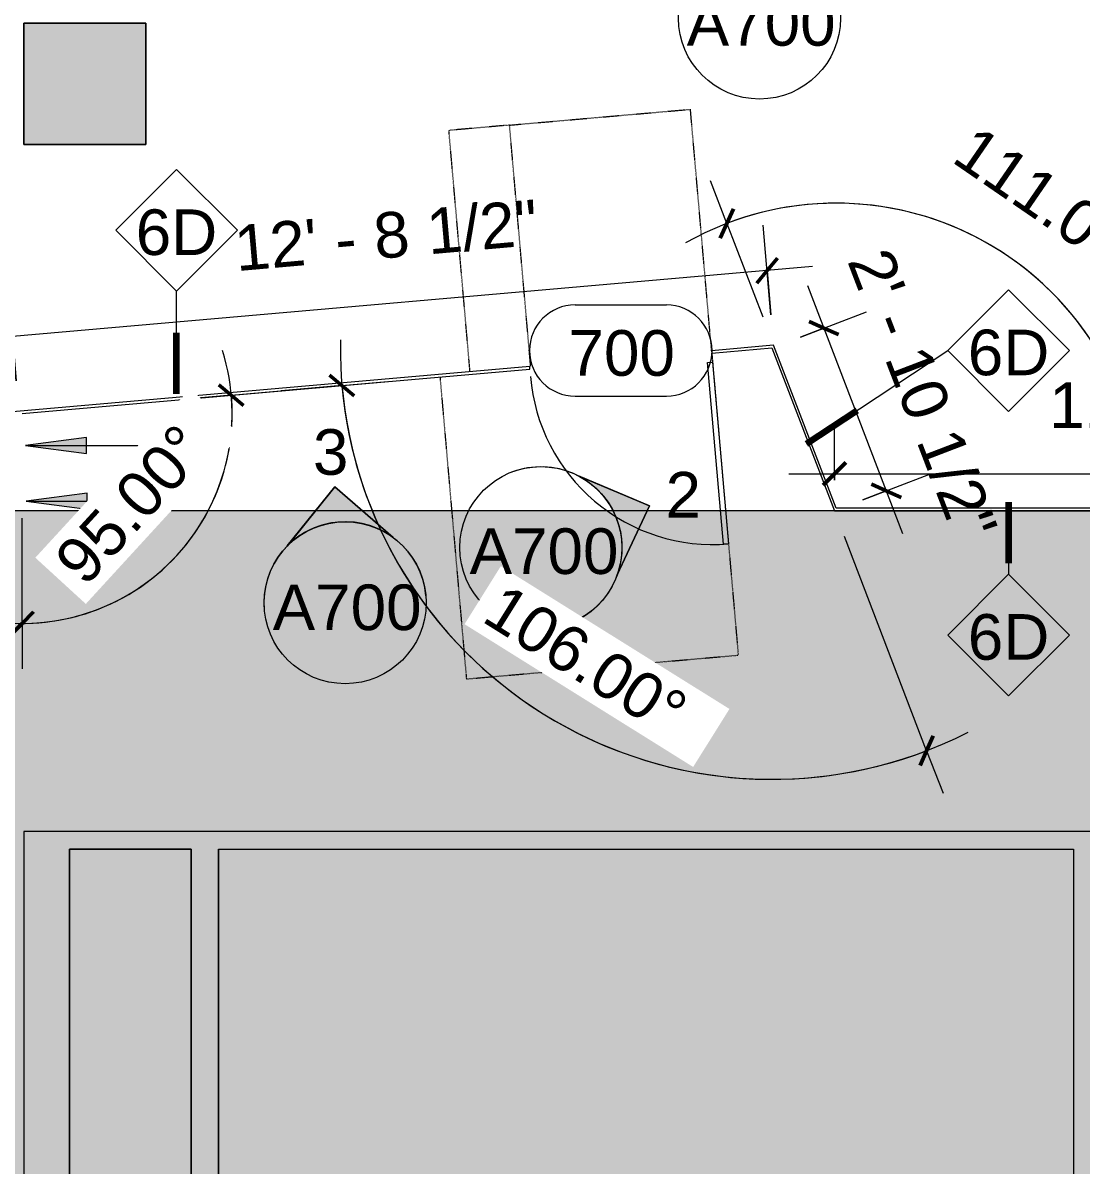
# Model space of a CAD drawing. Header units: inches. Extents: x 920 to 3122, y -545 to 2052.
# Drawn here: x 1900.2 to 2109, y 1170.4 to 1397.5 of the extents above; entities that cross this region are included whole.
import ezdxf

# ---------------------------------------------------------------- set-up
doc = ezdxf.new("R2010")
doc.units = ezdxf.units.IN
doc.header["$MEASUREMENT"] = 0
doc.linetypes.add('Dash 1_32_', pattern=[0.0625, 0.03125, -0.03125])
for name, color, linetype, lineweight in [('A-ANNO-DIMS', 211, 'Continuous', 9), ('A-ANNO-DIMS-96', 211, 'Continuous', 9), ('A-ANNO-NOTE', 131, 'Continuous', 9), ('A-DETL', 90, 'Continuous', 9), ('A-DETL-GENF', 92, 'Continuous', 9), ('A-DOOR', 31, 'Continuous', 13), ('A-DOOR-IDEN', 31, 'Continuous', 9), ('A-GENM', 13, 'Dash 1_32_', 9), ('A-WALL-IDEN', 211, 'Continuous', 9), ('A-WALL-PATT', 111, 'Continuous', 13), ('B-CL', 7, 'Continuous', 9), ('CORE', 7, 'Continuous', 9), ('G-ANNO-SYMB', 111, 'Continuous', 9), ('I-WALL', 2, 'Continuous', 13), ('S-COLS', 52, 'Continuous', 13), ('Victor Bldg - 7th Floor_LINK_dwg', 8, 'Continuous', 9)]:
    doc.layers.add(name, color=color, linetype=linetype, lineweight=lineweight)
doc.styles.add('Arial_1', font='arial.ttf', dxfattribs={"height": 9})
doc.styles.add('Swis721 Lt BT', font='swissl.ttf', dxfattribs={"height": 9})
doc.dimstyles.new('OTJ_-_3_32__Linear__1_2__Tolerance', dxfattribs={"dimscale": 12, "dimtxt": 9.497835, "dimasz": 0.375, "dimexe": 0.75, "dimexo": 0.5, "dimgap": 0.5, "dimtad": 1, "dimdec": 1, "dimrnd": 0.5, "dimzin": 3, "dimdsep": 46, "dimlunit": 4, "dimtxsty": 'Swis721 Lt BT', "dimblk1": 'OBLIQUE', "dimblk2": 'OBLIQUE', "dimsah": 1, "dimcen": 0.09, "dimdle": 0.75, "dimazin": 0, "dimtfac": 1, "dimtdec": 4, "dimtix": 1, "dimtmove": 0, "dimatfit": 3, "dimfxl": 1, "dimtvp": 1, "dimfrac": 2, "dimtolj": 1, "dimtzin": 0, "dimarcsym": 2})
doc.dimstyles.new('OTJ_-_Angular_-_3_32_', dxfattribs={"dimscale": 12, "dimtxt": 9.497835, "dimasz": 0.375, "dimexe": 0.75, "dimexo": 0.5, "dimgap": 0.5, "dimtad": 1, "dimdec": 1, "dimrnd": 0.5, "dimzin": 3, "dimdsep": 46, "dimlunit": 4, "dimtxsty": 'Swis721 Lt BT', "dimblk1": 'OBLIQUE', "dimblk2": 'OBLIQUE', "dimsah": 1, "dimcen": 0.09, "dimdle": 0.75, "dimazin": 0, "dimtfac": 1, "dimtdec": 4, "dimtix": 1, "dimtmove": 0, "dimatfit": 3, "dimfxl": 1, "dimtvp": 1, "dimtfill": 1, "dimfrac": 2, "dimtolj": 1, "dimtzin": 0, "dimarcsym": 2})

# ---------------------------------------------------------------- blocks, each defined once
blk = doc.blocks.new('Concrete-Rectangular-Column - 24_ x 24_-V1-Level 07 CONSTRUCTION')
at = {"layer": 'S-COLS', "lineweight": 9}
blk.add_hatch(color=7, dxfattribs=at).paths.add_polyline_path([(12, -12), (12, 12), (-12, 12), (-12, -12), (7.48, -12)], flags=0)
at = {"layer": 'S-COLS', "color": 8, "lineweight": 20}
for p, q in [((12, 12), (-12, 12)), ((-12, 12), (-12, -12)), ((12, -12), (12, 12)), ((-12, -12), (12, -12))]:
    blk.add_line(p, q, dxfattribs=at)
blk = doc.blocks.new('Victor Bldg - 7th Floor_LINK_dwg-6972240-Level 07 CONSTRUCTION')
at = {"layer": 'B-CL', "flags": 128}
blk.add_lwpolyline([(829, 1397.5), (853, 1397.5), (853, 1373.5), (829, 1373.5)], close=True, dxfattribs=at)
at = {"layer": 'CORE', "flags": 128}
for points in [[(1283.92, 1238), (1248, 1238), (1098, 1238), (829, 1238), (829, 1170.4)], [(862, 1170.4), (862, 1234.5), (838, 1234.5), (838, 1170.4)], [(867.38, 1170.4), (867.38, 1234.5), (1036, 1234.5), (1036, 1170.4)]]:
    blk.add_lwpolyline(points, dxfattribs=at)
blk = doc.blocks.new('Door - Glass Single - Full Rail - Long Handle-7905602-Level 07 CONSTRUCTION')
at = {"layer": 'A-DOOR', "lineweight": 20}
for p, q in [((17, -2), (18, -2)), ((17, -38), (17, -2)), ((18, -2), (18, -38)), ((18, -38), (17, -38))]:
    blk.add_line(p, q, dxfattribs=at)
at = {"layer": 'A-DOOR', "lineweight": 9}
blk.add_arc((18, -2), 36, 179.5, 270, dxfattribs=at)
at = {"layer": 'A-GENM'}
for p, q in [((-17.81, 48.06), (-29.81, 48.06)), ((-29.81, 0.25), (-29.81, 48.06)), ((-17.81, 48.06), (18, 48.06)), ((-17.81, 0.25), (-17.81, 48.06)), ((18, 0.25), (18, 48.06)), ((17.97, 0.25), (18, 0.25)), ((-35.81, -0.25), (-35.81, -60.06)), ((17.97, -0.25), (18, -0.25)), ((18, -0.25), (18, -60.06)), ((-35.81, -60.06), (18, -60.06))]:
    blk.add_line(p, q, dxfattribs=at)
blk = doc.blocks.new('Door Tag - Door Tag-41184-Level 07 CONSTRUCTION')
at = {"layer": 'A-DOOR-IDEN'}
for p, q in [((-0.09375, 0.09375), (0.09375, 0.09375)), ((-0.09375, -0.09375), (0.09375, -0.09375))]:
    blk.add_line(p, q, dxfattribs=at)
for centre, start, end in [((-0.09375, 0), 90, 270), ((0.09375, 0), 270, 90)]:
    blk.add_arc(centre, 0.09375, start, end, dxfattribs=at)
blk = doc.blocks.new('Elevation - Filled Arrow 2-347888-Level 07 CONSTRUCTION')
at = {"layer": 'G-ANNO-SYMB'}
blk.add_circle((0, 0), 0.1664, dxfattribs=at)
blk = doc.blocks.new('Elevation - Filled Arrow-151867-Level 07 CONSTRUCTION')
at = {"layer": 'G-ANNO-SYMB'}
h = blk.add_hatch(color=256, dxfattribs=at)
edge = h.paths.add_edge_path(flags=0)
edge.add_line((0, 0.2393), (0.1103, 0.1247))
edge.add_arc((-0.0002, -0.0002), 0.1667, 48.498, 130.5571)
edge.add_line((-0.1085, 0.1265), (0, 0.2393))
for p, q in [((0, 0.2393), (-0.1085, 0.1265)), ((-0.1084, 0.1266), (0, 0.2393)), ((0, 0.2393), (-0.1084, 0.1266)), ((0, 0.2393), (0.11, 0.1249)), ((0.1103, 0.1247), (0, 0.2393))]:
    blk.add_line(p, q, dxfattribs=at)
blk.add_arc((-0.0002, -0.0002), 0.1667, 48.498, 130.5571, dxfattribs=at)
blk.add_ellipse((-0.0002, -0.0001), major_axis=(-0.1667, 0), ratio=0.999376, start_param=3.141593, end_param=6.283185, dxfattribs=at)
blk = doc.blocks.new('Wall Tag - 1_4_-62626-Level 07 CONSTRUCTION')
at = {"layer": 'A-WALL-IDEN'}
for p, q in [((-0.125, 0), (0, 0.125)), ((0, 0.125), (0.125, 0)), ((-0.125, 0), (0, -0.125)), ((0, -0.125), (0.125, 0))]:
    blk.add_line(p, q, dxfattribs=at)
blk = doc.blocks.new('DIMBLOCK21-Level 07 CONSTRUCTION')
at = {"layer": 'A-ANNO-DIMS-96', "transparency": 16777216}
for p, q in [((2060.22, 1307.28), (2060.22, 1317.56)), ((2200.89, 1305.74), (2200.89, 1317.56)), ((2051.22, 1308.56), (2209.89, 1308.56)), ((2060.22, 1308.56), (2060.22, 1307.28)), ((2200.89, 1308.56), (2200.89, 1305.74))]:
    blk.add_line(p, q, dxfattribs=at)
at = {"layer": 'A-ANNO-DIMS-96', "lineweight": 50, "transparency": 16777216}
for p, q in [((2060.22, 1308.56), (2062.47, 1310.81)), ((2200.89, 1308.56), (2203.14, 1310.81)), ((2060.22, 1308.56), (2057.97, 1306.31)), ((2200.89, 1308.56), (2198.64, 1306.31))]:
    blk.add_line(p, q, dxfattribs=at)
at = {"layer": 'A-ANNO-DIMS-96', "color": 0, "transparency": 16777216, "insert": (2102.59, 1326.58), "char_height": 9, "width": 67.118, "attachment_point": 1, "line_spacing_factor": 1.005062, "style": 'Swis721 Lt BT'}
blk.add_mtext('11\' - 8 1/2"', dxfattribs=at)
blk = doc.blocks.new('_Oblique')
at = {"color": 0, "linetype": 'ByBlock', "lineweight": -2}
blk.add_line((-0.5, -0.5), (0.5, 0.5), dxfattribs=at)
blk = doc.blocks.new('DIMBLOCK22-Level 07 CONSTRUCTION')
at = {"layer": 'A-ANNO-DIMS-96', "transparency": 16777216}
for p, q in [((2047.7, 1339.9), (2046.15, 1357.61)), ((2055.9, 1349.43), (1886.01, 1334.56)), ((2046.94, 1348.64), (2047.7, 1339.9)), ((1898.87, 1326.88), (1897.32, 1344.59)), ((1898.1, 1335.62), (1898.87, 1326.88))]:
    blk.add_line(p, q, dxfattribs=at)
at = {"layer": 'A-ANNO-DIMS-96', "lineweight": 50, "transparency": 16777216}
for p, q in [((2046.94, 1348.64), (2048.98, 1351.08)), ((2046.94, 1348.64), (2044.89, 1346.2)), ((1894.98, 1335.35), (1897.02, 1337.78)), ((1894.98, 1335.35), (1892.93, 1332.91))]:
    blk.add_line(p, q, dxfattribs=at)
at = {"layer": 'A-ANNO-DIMS-96', "color": 0, "transparency": 16777216, "insert": (1941.53, 1357.5), "char_height": 9, "width": 67.118, "attachment_point": 1, "rotation": 5, "line_spacing_factor": 1.005062, "style": 'Swis721 Lt BT'}
blk.add_mtext('12\' - 8 1/2"', dxfattribs=at)
blk = doc.blocks.new('DIMBLOCK23-Level 07 CONSTRUCTION')
at = {"layer": 'A-ANNO-DIMS-96', "transparency": 16777216}
for p, q in [((2054.9, 1345.72), (2073.67, 1296.8)), ((2053.5, 1335.54), (2066.52, 1340.54)), ((2058.12, 1337.32), (2053.5, 1335.54)), ((2065.82, 1303.43), (2078.85, 1308.43)), ((2070.45, 1305.21), (2065.82, 1303.43))]:
    blk.add_line(p, q, dxfattribs=at)
at = {"layer": 'A-ANNO-DIMS-96', "lineweight": 50, "transparency": 16777216}
for p, q in [((2058.12, 1337.32), (2055.22, 1338.61)), ((2058.12, 1337.32), (2061.03, 1336.02)), ((2070.45, 1305.21), (2067.54, 1306.5)), ((2070.45, 1305.21), (2073.35, 1303.91))]:
    blk.add_line(p, q, dxfattribs=at)
at = {"layer": 'A-ANNO-DIMS-96', "color": 0, "transparency": 16777216, "insert": (2071.08, 1353.83), "char_height": 9, "width": 67.118, "attachment_point": 1, "rotation": 291, "line_spacing_factor": 1.005062, "style": 'Swis721 Lt BT'}
blk.add_mtext('2\' - 10 1/2"', dxfattribs=at)
blk = doc.blocks.new('DIMBLOCK27-Level 07 CONSTRUCTION')
at = {"layer": 'A-ANNO-DIMS-96', "lineweight": 50, "transparency": 16777216}
for p, q in [((1963.1, 1325.97), (1960.66, 1328.02)), ((1963.1, 1325.97), (1965.53, 1323.93)), ((2078.4, 1253.92), (2079.69, 1256.83)), ((2078.4, 1253.92), (2077.11, 1251.01))]:
    blk.add_line(p, q, dxfattribs=at)
at = {"layer": 'A-ANNO-DIMS-96', "transparency": 16777216}
for p, q in [((1963.1, 1325.97), (1972.06, 1326.76)), ((1963.1, 1325.97), (1951.14, 1324.93)), ((1963.1, 1325.97), (1963.1, 1325.97)), ((2078.4, 1253.92), (2062.18, 1296.18)), ((2078.4, 1253.92), (2081.63, 1245.52))]:
    blk.add_line(p, q, dxfattribs=at)
for start, end in [(178.9421, 297.0579), (185, 291)]:
    blk.add_arc((2047.89, 1333.39), 85.12, start, end, dxfattribs=at)
at = {"layer": 'A-ANNO-DIMS-96', "color": 0, "transparency": 16777216, "insert": (1995.14, 1287.23), "char_height": 9, "width": 48.6651, "attachment_point": 1, "rotation": 328, "line_spacing_factor": 1.005062, "style": 'Swis721 Lt BT', "bg_fill": 3, "box_fill_scale": 1.25, "bg_fill_color": 256, "bg_fill_true_color": 13158600, "bg_fill_transparency": 0}
blk.add_mtext('106.00°', dxfattribs=at)
blk = doc.blocks.new('DIMBLOCK28-Level 07 CONSTRUCTION')
at = {"layer": 'A-ANNO-DIMS-96', "transparency": 16777216}
for p, q in [((2039, 1357.96), (2035.77, 1366.36)), ((2039, 1357.96), (2046.08, 1339.52)), ((2120.74, 1301.78), (2111.74, 1301.78)), ((2120.74, 1301.78), (2120.74, 1301.78)), ((2120.74, 1301.78), (2132.74, 1301.78))]:
    blk.add_line(p, q, dxfattribs=at)
at = {"layer": 'A-ANNO-DIMS-96', "lineweight": 50, "transparency": 16777216}
for p, q in [((2039, 1357.96), (2040.29, 1360.86)), ((2039, 1357.96), (2037.71, 1355.05)), ((2120.74, 1301.78), (2118.49, 1304.03)), ((2120.74, 1301.78), (2122.99, 1299.53))]:
    blk.add_line(p, q, dxfattribs=at)
at = {"layer": 'A-ANNO-DIMS-96', "transparency": 16777216}
for start, end in [(351.4302, 119.5698), (360, 111)]:
    blk.add_arc((2060.56, 1301.78), 60.17, start, end, dxfattribs=at)
at = {"layer": 'A-ANNO-DIMS-96', "color": 0, "transparency": 16777216, "insert": (2088.14, 1377.7), "char_height": 9, "width": 48.6651, "attachment_point": 1, "rotation": 325.5, "line_spacing_factor": 1.005062, "style": 'Swis721 Lt BT', "bg_fill": 3, "box_fill_scale": 1.25, "bg_fill_color": 256, "bg_fill_true_color": 13158600, "bg_fill_transparency": 0}
blk.add_mtext('111.00°', dxfattribs=at)
blk = doc.blocks.new('DIMBLOCK29-Level 07 CONSTRUCTION')
at = {"layer": 'A-ANNO-DIMS-96', "transparency": 16777216}
for p, q in [((1941.27, 1324.06), (1932.31, 1323.28)), ((1941.27, 1324.06), (1953.23, 1325.11)), ((1900.02, 1279.04), (1900.02, 1299.78)), ((1900.02, 1279.04), (1900.02, 1279.04)), ((1900.02, 1279.04), (1900.02, 1270.04))]:
    blk.add_line(p, q, dxfattribs=at)
at = {"layer": 'A-ANNO-DIMS-96', "lineweight": 50, "transparency": 16777216}
for p, q in [((1941.27, 1324.06), (1938.84, 1326.11)), ((1941.27, 1324.06), (1943.71, 1322.02)), ((1900.02, 1279.04), (1902.27, 1281.29)), ((1900.02, 1279.04), (1897.77, 1276.79))]:
    blk.add_line(p, q, dxfattribs=at)
at = {"layer": 'A-ANNO-DIMS-96', "transparency": 16777216}
for start, end in [(257.5492, 17.4508), (270, 5)]:
    blk.add_arc((1900.02, 1320.45), 41.42, start, end, dxfattribs=at)
at = {"layer": 'A-ANNO-DIMS-96', "color": 0, "transparency": 16777216, "insert": (1905.81, 1292.14), "char_height": 9, "width": 40.705, "attachment_point": 1, "rotation": 47.5, "line_spacing_factor": 1.005062, "style": 'Swis721 Lt BT', "bg_fill": 3, "box_fill_scale": 1.25, "bg_fill_color": 256, "bg_fill_true_color": 13158600, "bg_fill_transparency": 0}
blk.add_mtext('95.00°', dxfattribs=at)

msp = doc.modelspace()

# ---------------------------------------------------------------- hatches: boundary and pattern name
at = {"layer": 'A-ANNO-NOTE'}
for points in [[(1900.71, 1314.1572), (1912.71, 1312.5774), (1912.71, 1315.7371)], [(1900.8534, 1303.1352), (1912.8534, 1301.5553), (1912.8534, 1304.715)]]:
    msp.add_hatch(color=256, dxfattribs=at).paths.add_polyline_path(points, flags=0)
at = {"layer": 'A-DETL-GENF'}
h = msp.add_hatch(color=9, dxfattribs=at)
h.paths.add_polyline_path([(1726.7265, 1170.398), (1833.5018, 1170.398), (1833.5018, 1234.8988), (1728.4834, 1234.8988), (1728.4834, 1243.2738), (1727.7334, 1243.2738), (1727.7334, 1244.7738), (1729.8584, 1244.7738), (1729.8584, 1245.2738), (1731.3584, 1245.2738), (1731.3584, 1244.7738), (1733.2334, 1244.7738), (1733.2334, 1243.2738), (1732.4834, 1243.2738), (1732.4834, 1238.8988), (1838.5018, 1238.8988), (1838.5018, 1170.398), (1900.3907, 1170.398), (1900.3907, 1238), (2355.3076, 1238), (2355.3076, 1301.2804), (1732.4834, 1301.2804), (1732.4834, 1282.5238), (1733.2334, 1282.5238), (1733.2334, 1281.0238), (1731.3584, 1281.0238), (1731.3584, 1280.5238), (1729.8584, 1280.5238), (1729.8584, 1281.0238), (1727.7334, 1281.0238), (1727.7334, 1282.5238), (1728.4834, 1282.5238), (1728.4621, 2035.5), (1658.6116, 2035.5), (1658.6116, 1170.398), (1709.263, 1170.398)], flags=0)
h.paths.add_polyline_path([(2272.5157, 1305.7804), (2355.3076, 1305.7804), (2355.3076, 1348.5304), (2310.2657, 1348.5304), (2310.2657, 1347.7804), (2308.7657, 1347.7804), (2308.7657, 1349.9054), (2308.2657, 1349.9054), (2308.2657, 1351.4054), (2308.7657, 1351.4054), (2308.7657, 1353.2804), (2310.2657, 1353.2804), (2310.2657, 1352.5304), (2355.3076, 1352.5304), (2355.3076, 1761.5841), (2204.3907, 1761.5841), (2204.3907, 1352.5304), (2271.0157, 1352.5304), (2271.0157, 1353.2804), (2272.5157, 1353.2804), (2272.5157, 1351.4054), (2273.0157, 1351.4054), (2273.0157, 1349.9054), (2272.5157, 1349.9054), (2272.5157, 1347.7804), (2271.0157, 1347.7804), (2271.0157, 1348.5304), (2204.3907, 1348.5304), (2204.3907, 1305.7804), (2271.3907, 1305.7804)], flags=0)
h.paths.add_polyline_path([(2355.3076, 1765.0841), (2355.3076, 2035.5), (2276.3907, 2035.5), (2276.3907, 1829.3138), (2350.3907, 1829.3138), (2350.3907, 1828.8138), (2276.3907, 1828.8179), (2276.3907, 1765.0841), (2350.3907, 1765.0841)], flags=0)
h = msp.add_hatch(color=9, dxfattribs=at)
h.paths.add_polyline_path([(1909.3907, 1170.398), (1933.3282, 1170.398), (1933.3282, 1234.5), (1909.3907, 1234.5), (1909.3907, 1223.3226)], flags=0)
h.paths.add_polyline_path([(1938.8282, 1170.398), (2107.3907, 1170.398), (2107.3907, 1234.5), (1938.8282, 1234.5), (1938.8282, 1224.9844)], flags=0)
h.paths.add_polyline_path([(2174.3907, 1170.398), (2355.3076, 1170.398), (2355.3076, 1199), (2341.0157, 1199), (2341.0157, 1191.4687), (2336.0157, 1191.4687), (2336.0157, 1199), (2319.3907, 1199), (2319.3907, 1191.4687), (2314.3907, 1191.4687), (2314.3907, 1216), (2174.3907, 1216), (2174.3907, 1191.75), (2169.3907, 1191.75), (2169.3907, 1215.5), (2113.3907, 1215.5), (2113.3907, 1170.398), (2169.4532, 1170.398)], flags=0)
h.paths.add_polyline_path([(2355.3076, 1202.5), (2355.3076, 1234.5), (2319.3907, 1234.5), (2319.3907, 1232), (2319.3282, 1232), (2319.3282, 1216), (2319.3907, 1216), (2319.3907, 1202.5), (2341.0157, 1202.5)], flags=0)
h.paths.add_polyline_path([(2315.8282, 1219.5), (2315.8282, 1232), (2169.3907, 1232), (2169.3907, 1234.5), (2113.3907, 1234.5), (2113.3907, 1223.5), (2169.4532, 1223.5), (2169.4532, 1231.75), (2172.9532, 1231.75), (2172.9532, 1219.5), (2314.3907, 1219.5)], flags=0)
at = {"layer": 'A-WALL-PATT', "lineweight": 9}
for points in [[(1900.3907, 1170.398), (1909.3907, 1170.398), (1909.3907, 1238), (1900.3907, 1238)], [(2113.3907, 1234.5), (2169.3907, 1234.5), (2169.3907, 1238), (1909.3907, 1238), (1909.3907, 1234.5), (2107.3907, 1234.5)], [(1933.3282, 1170.398), (1938.8282, 1170.398), (1938.8282, 1234.5), (1933.3282, 1234.5)], [(2107.3907, 1170.398), (2113.3907, 1170.398), (2113.3907, 1234.5), (2107.3907, 1234.5)]]:
    msp.add_hatch(color=7, dxfattribs=at).paths.add_polyline_path(points, flags=0)

# ---------------------------------------------------------------- linework, layer by layer
at = {"layer": 'A-ANNO-NOTE'}
for p, q in [((1912.71, 1315.7371), (1900.71, 1314.1572)), ((1912.71, 1312.5774), (1912.71, 1315.7371)), ((1900.71, 1314.1572), (1912.71, 1312.5774)), ((1900.71, 1314.1572), (1922.8465, 1314.1572)), ((1922.8465, 1314.1572), (1922.8465, 1303.1352)), ((1912.8534, 1304.715), (1900.8534, 1303.1352)), ((1912.8534, 1301.5553), (1912.8534, 1304.715)), ((1900.8534, 1303.1352), (1912.8534, 1301.5553)), ((1900.8534, 1303.1352), (1922.8465, 1303.1352))]:
    msp.add_line(p, q, dxfattribs=at)
at = {"layer": 'A-DETL'}
for p, q in [((2204.3907, 1301.2804), (1728.4834, 1301.2804)), ((2355.3076, 1238), (1900.3907, 1238)), ((1900.3907, 1238), (1900.3907, 1170.398))]:
    msp.add_line(p, q, dxfattribs=at)
at = {"layer": 'A-WALL-IDEN'}
for p, q in [((1930.4769, 1324.3578), (1930.4769, 1344.5977)), ((2054.7099, 1314.4466), (2082.5637, 1332.8762)), ((2094.5637, 1302.931), (2094.5637, 1288.7422))]:
    msp.add_line(p, q, dxfattribs=at)
at = {"layer": 'A-WALL-IDEN', "lineweight": 90}
for p, q in [((1930.4769, 1324.3578), (1930.4769, 1336.3578)), ((2054.7099, 1314.4466), (2064.7176, 1321.0682)), ((2094.5637, 1302.931), (2094.5637, 1290.931))]:
    msp.add_line(p, q, dxfattribs=at)
at = {"layer": 'I-WALL'}
for p, q in [((2048.2263, 1333.9209), (2035.9876, 1332.8502)), ((2036.0312, 1332.3521), (2047.8945, 1333.39)), ((2047.8945, 1333.39), (2060.2202, 1301.2804)), ((2060.5639, 1301.7804), (2048.2263, 1333.9209)), ((2035.9876, 1332.8502), (2036.0312, 1332.3521)), ((2000.1246, 1329.7126), (1897.3907, 1320.7245)), ((1900.0157, 1320.4523), (2000.1682, 1329.2145)), ((2000.1682, 1329.2145), (2000.1246, 1329.7126)), ((2200.8907, 1301.7804), (2060.5639, 1301.7804)), ((2060.2202, 1301.2804), (2200.8907, 1301.2804))]:
    msp.add_line(p, q, dxfattribs=at)
at = {"layer": 'I-WALL', "color": 8, "lineweight": 20}
for p, q in [((1900.3907, 1238), (1900.3907, 1170.398)), ((2355.3076, 1238), (1900.3907, 1238)), ((1909.3907, 1170.398), (1909.3907, 1234.5)), ((1909.3907, 1234.5), (1933.3282, 1234.5)), ((1933.3282, 1234.5), (1933.3282, 1170.398)), ((1938.8282, 1170.398), (1938.8282, 1234.5)), ((1938.8282, 1234.5), (2107.3907, 1234.5)), ((2107.3907, 1234.5), (2107.3907, 1170.398))]:
    msp.add_line(p, q, dxfattribs=at)

# ---------------------------------------------------------------- block references
at = {"layer": 'A-DOOR', "rotation": 4.999999999999918}
msp.add_blockref('Door - Glass Single - Full Rail - Long Handle-7905602-Level 07 CONSTRUCTION', (2018.0779, 1331.0323), dxfattribs=at)
at = {"layer": 'A-DOOR-IDEN', "xscale": 95.99999999999994, "yscale": 95.99999999999994, "zscale": 95.99999999999994}
msp.add_blockref('Door Tag - Door Tag-41184-Level 07 CONSTRUCTION', (2018.0779, 1332.8762), dxfattribs=at)
at = {"layer": 'A-WALL-IDEN', "xscale": 95.99999999999994, "yscale": 95.99999999999994, "zscale": 95.99999999999994}
for p in [(1930.4769, 1356.5977), (2094.5637, 1332.8762), (2094.5637, 1276.7422)]:
    msp.add_blockref('Wall Tag - 1_4_-62626-Level 07 CONSTRUCTION', p, dxfattribs=at)
at = {"layer": 'G-ANNO-SYMB', "xscale": 95.99999999999994, "yscale": 95.99999999999994, "zscale": 95.99999999999994}
msp.add_blockref('Elevation - Filled Arrow 2-347888-Level 07 CONSTRUCTION', (2045.4477, 1398.4763), dxfattribs=at)
at = {"layer": 'G-ANNO-SYMB', "extrusion": (0, 0, -1), "xscale": 95.99999999999994, "yscale": 95.99999999999994, "zscale": 95.99999999999994, "rotation": 69.00000000000102}
msp.add_blockref('Elevation - Filled Arrow-151867-Level 07 CONSTRUCTION', (-2002.3226, 1293.9988), dxfattribs=at)
at = {"layer": 'G-ANNO-SYMB'}
for name, p, xscale, yscale, zscale, rotation in [('Elevation - Filled Arrow 2-347888-Level 07 CONSTRUCTION', (2002.3226, 1293.9988), 95.99999999999994, 95.99999999999994, 95.99999999999994, 20.99999999999888), ('Elevation - Filled Arrow-151867-Level 07 CONSTRUCTION', (1963.7195, 1283.1098), 95.99999999999993, 95.99999999999993, 95.99999999999993, 4.999999999999845), ('Elevation - Filled Arrow 2-347888-Level 07 CONSTRUCTION', (1963.7195, 1283.1098), 95.99999999999993, 95.99999999999993, 95.99999999999993, 4.999999999999845)]:
    msp.add_blockref(name, p, dxfattribs=dict(at, xscale=xscale, yscale=yscale, zscale=zscale, rotation=rotation))
at = {"layer": 'S-COLS', "lineweight": 9}
msp.add_blockref('Concrete-Rectangular-Column - 24_ x 24_-V1-Level 07 CONSTRUCTION', (1912.3907, 1385.5), dxfattribs=at)
at = {"layer": 'Victor Bldg - 7th Floor_LINK_dwg', "color": 7}
msp.add_blockref('Victor Bldg - 7th Floor_LINK_dwg-6972240-Level 07 CONSTRUCTION', (1071.3907, 0), dxfattribs=at)

# ---------------------------------------------------------------- texts
at = {"layer": 'A-DOOR-IDEN', "insert": (2007.7752, 1336.8981), "char_height": 9, "width": 24.543, "attachment_point": 1, "style": 'Swis721 Lt BT'}
msp.add_mtext('700', dxfattribs=at)
at = {"layer": 'A-WALL-IDEN', "char_height": 9, "width": 19.089, "attachment_point": 1, "style": 'Swis721 Lt BT'}
for insert in [(1922.4355, 1360.7226), (2086.5223, 1337.0011), (2086.5223, 1280.8671)]:
    msp.add_mtext('6D', dxfattribs=dict(at, insert=insert))
at = {"layer": 'G-ANNO-SYMB', "char_height": 9, "attachment_point": 1}
for s, insert, width, style in [('A700', (2031.08, 1402.0293), 35.754, 'Arial_1'), ('3', (1957.3775, 1317.3613), 8.181, 'Swis721 Lt BT'), ('2', (2026.9182, 1308.9183), 8.181, 'Swis721 Lt BT'), ('A700', (1988.2632, 1297.796), 35.754, 'Arial_1'), ('A700', (1949.4331, 1286.7104), 35.754, 'Arial_1')]:
    msp.add_mtext(s, dxfattribs=dict(at, insert=insert, width=width, style=style))

# ---------------------------------------------------------------- dimensions: what is measured, and where the dimension line sits
at = {"layer": 'A-ANNO-DIMS'}
for base, p1, p2, angle, override, picture, middle in [((1898.1028, 1335.6201), (2048.2263, 1333.9209), (1899.3907, 1320.8995), 5, {"dimpost": '<>', "dimfxl": 149.404084}, 'DIMBLOCK22-Level 07 CONSTRUCTION', (1971.5496, 1353.23)), ((2070.448, 1305.2064), (2047.8945, 1333.39), (2060.2202, 1301.2804), 291, {"dimpost": '<>', "dimfxl": 34.394078}, 'DIMBLOCK23-Level 07 CONSTRUCTION', (2074.6866, 1325.254))]:
    dim = msp.add_linear_dim(base=base, p1=p1, p2=p2, angle=angle, dimstyle='OTJ_-_3_32__Linear__1_2__Tolerance', override=override, dxfattribs=at)
    dim.commit()
    dim.dimension.update_dxf_attribs({"geometry": picture, "text_midpoint": middle})
dim = msp.add_linear_dim(base=(2200.8907, 1308.5614), p1=(2060.2202, 1301.2804), p2=(2200.8907, 1311.7433), dimstyle='OTJ_-_3_32__Linear__1_2__Tolerance', override={"dimpost": '<>', "dimfxl": 141.059051}, dxfattribs=at)
dim.commit()
dim.dimension.update_dxf_attribs({"geometry": 'DIMBLOCK21-Level 07 CONSTRUCTION', "text_midpoint": (2130.5555, 1319.7029)})

# ---------------------------------------------------------------- next in the draw order: dimensions: what is measured, and where the dimension line sits
dim = msp.add_angular_dim_3p(base=(1983.0063, 1278.2959), center=(2047.8945, 1333.39), p1=(1945.1644, 1324.4023), p2=(2060.0283, 1301.7804), dimstyle='OTJ_-_Angular_-_3_32_', override={"dimpost": '<>', "dimfxl": 117.070343}, dxfattribs=at)
dim.commit()
dim.dimension.update_dxf_attribs({"geometry": 'DIMBLOCK27-Level 07 CONSTRUCTION', "text_midpoint": (2008.417, 1270.2128)})

# ---------------------------------------------------------------- next in the draw order: dimensions: what is measured, and where the dimension line sits
for base, center, p1, p2, override, picture, middle in [((2108.6193, 1337.9927), (2060.5639, 1301.7804), (2138.7358, 1301.7804), (2048.2263, 1333.9209), {"dimpost": '<>', "dimfxl": 96.046788}, 'DIMBLOCK28-Level 07 CONSTRUCTION', (2100.6638, 1360.1261)), ((1921.7581, 1285.2025), (1900.0157, 1320.4523), (1900.0157, 1305.7804), (1959.2055, 1325.6307), {"dimpost": '<>', "dimfxl": 62.429718}, 'DIMBLOCK29-Level 07 CONSTRUCTION', (1922.717, 1299.6504))]:
    dim = msp.add_angular_dim_3p(base=base, center=center, p1=p1, p2=p2, dimstyle='OTJ_-_Angular_-_3_32_', override=override, dxfattribs=at)
    dim.commit()
    dim.dimension.update_dxf_attribs({"geometry": picture, "text_midpoint": middle})

doc.saveas('drawing.dxf')
